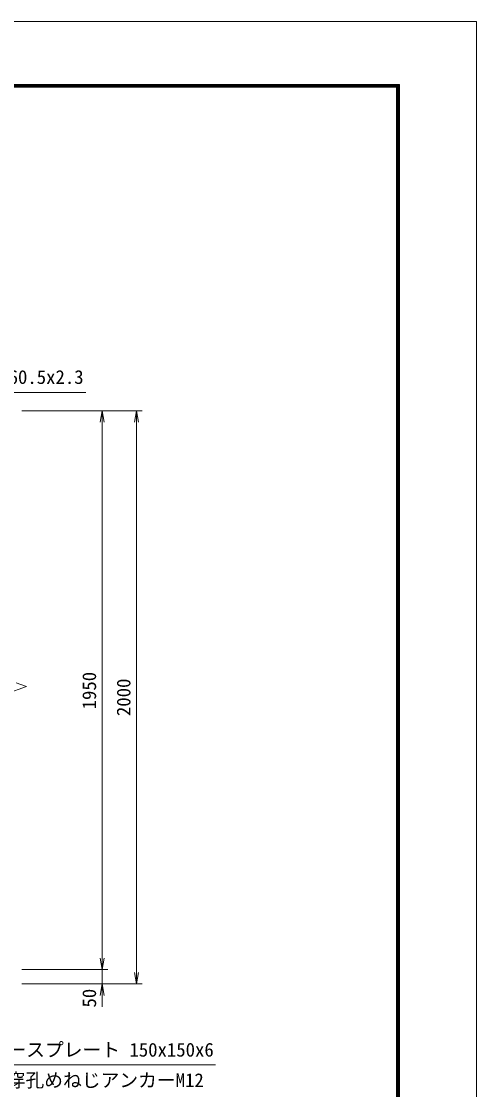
# Model space of a CAD drawing. Units: millimetres, scale not verified. Extents: x -4200 to 4200, y -2970 to 2970.
# Drawn here: x 2610 to 4200, y -757 to 2970 of the extents above; entities that cross this region are included whole.
import ezdxf
from ezdxf.enums import TextEntityAlignment as Align

# ---------------------------------------------------------------- set-up
doc = ezdxf.new("R2010")
doc.units = ezdxf.units.MM
doc.header["$LTSCALE"] = 20
for name, color, linetype, lineweight in [('0-1_D-STR-TXT', 7, 'Continuous', 9), ('0-5_D-STR-DIM', 7, 'Continuous', 9), ('0-6_0', 3, 'Continuous', 18), ('0-8_D-TTL', 7, 'Continuous', 9)]:
    doc.layers.add(name, color=color, linetype=linetype, lineweight=lineweight)
doc.styles.add('ＭＳ ゴシック', font='')
doc.styles.get('ＭＳ ゴシック').set_extended_font_data('MS Gothic')

# ---------------------------------------------------------------- blocks, each defined once
blk = doc.blocks.new('_Open')
at = {"layer": '0-6_0', "color": 7, "lineweight": 9}
blk.add_line((-20, 3.33), (0, 0), dxfattribs=at)
blk.add_lwpolyline([(-20, -3.33), (0, 0), (-20, 0)], dxfattribs=at)

msp = doc.modelspace()

# ---------------------------------------------------------------- linework, layer by layer
at = {"layer": '0-1_D-STR-TXT'}
for points in [[(2835.58, 1674.92), (2302.42, 1674.92), (2248.11, 1522.96)], [(3288.39, -670.89), (2441.78, -670.89), (2308.47, -388.13)]]:
    msp.add_lwpolyline(points, dxfattribs=at)
at = {"layer": '0-5_D-STR-DIM'}
for p, q in [((2612.31, 1611.59), (2912.31, 1611.59)), ((2612.31, 1611.59), (3032.31, 1611.59)), ((2892.31, -298.41), (2892.31, 1571.59)), ((3012.31, -348.41), (3012.31, 1571.59)), ((2557.07, 623.77), (2627.55, 649.42)), ((2627.55, 649.42), (2592.31, 662.25)), ((2892.31, -298.41), (2892.31, -258.41)), ((2612.31, -338.41), (2912.31, -338.41)), ((2612.31, -338.41), (2912.31, -338.41)), ((2892.31, -388.41), (2892.31, -338.41)), ((2612.31, -388.41), (2912.31, -388.41)), ((2612.31, -388.41), (3032.31, -388.41)), ((2892.31, -428.41), (2892.31, -468.41))]:
    msp.add_line(p, q, dxfattribs=at)
at = {"layer": '0-8_D-TTL', "color": 2, "lineweight": 18}
msp.add_lwpolyline([(-4199.68, 2970.23), (4200.32, 2970.23), (4200.32, -2969.77), (-4199.68, -2969.77)], close=True, dxfattribs=at)
at = {"layer": '0-8_D-TTL'}
for points in [[(-3929.68, 2750.23), (3930.32, 2750.23), (3930.32, -2749.77), (-3929.68, -2749.77)], [(-3927.18, 2747.73), (3927.82, 2747.73), (3927.82, -2747.27), (-3927.18, -2747.27)], [(-3924.68, 2745.23), (3925.32, 2745.23), (3925.32, -2744.77), (-3924.68, -2744.77)], [(-3922.18, 2742.73), (3922.82, 2742.73), (3922.82, -2742.27), (-3922.18, -2742.27)], [(-3919.68, 2740.23), (3920.32, 2740.23), (3920.32, -2739.77), (-3919.68, -2739.77)]]:
    msp.add_lwpolyline(points, close=True, dxfattribs=at)

# ---------------------------------------------------------------- block references
at = {"layer": '0-5_D-STR-DIM', "xscale": 2, "yscale": 2}
for p, rotation in [((2892.31, 1611.59), 90), ((3012.31, 1611.59), 90), ((2892.31, -338.41), 270), ((2892.31, -338.41), 270), ((3012.31, -388.41), 270), ((2892.31, -388.41), 90)]:
    msp.add_blockref('_Open', p, dxfattribs=dict(at, rotation=rotation))

# ---------------------------------------------------------------- texts
at = {"layer": '0-1_D-STR-TXT', "style": 'ＭＳ ゴシック'}
for s, p in [('門柱 φ60.5x2.3', (2352.07, 1690.81)), ('ベースプレート 150x150x6 ', (2495.75, -656.27)), ('他穿孔めねじアンカーM12', (2493.13, -762.51))]:
    msp.add_text(s, height=48.09, dxfattribs=at).set_placement(p, align=Align.BOTTOM_LEFT)
at = {"layer": '0-5_D-STR-DIM', "style": 'ＭＳ ゴシック'}
for s, p in [('1950', (2885.56, 569.69)), ('2000', (3005.56, 546.34)), ('50', (2885.57, -470.6))]:
    msp.add_text(s, height=48.09, rotation=90, dxfattribs=at).set_placement(p, align=Align.BOTTOM_LEFT)

doc.saveas('drawing.dxf')
